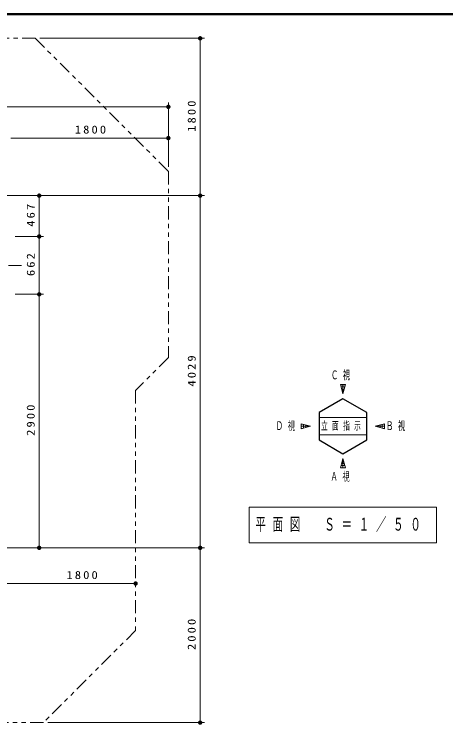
# Model space of a CAD drawing. Units: millimetres on the paper, scale 1:50. Extents: x -385 to 420, y 0 to 267.
# Drawn here: x -237.3 to -138.6, y 104.4 to 267 of the extents above; entities that cross this region are included whole.
import ezdxf

# ---------------------------------------------------------------- set-up
doc = ezdxf.new("R2010")
doc.units = ezdxf.units.MM
doc.linetypes.add('USER2', pattern=[6, 3, -1, 1, -1])
doc.linetypes.add('USER3', pattern=[8, 3, -1, 1, -1, 1, -1])
doc.layers.add('1_50', color=7, linetype='Continuous', lineweight=25)
doc.layers.add('LY_3', color=7, linetype='Continuous', lineweight=13)
doc.styles.add('ＭＳ ゴシック', font='')
doc.styles.get('ＭＳ ゴシック').set_extended_font_data('MS Gothic')

# ---------------------------------------------------------------- blocks, each defined once
blk = doc.blocks.new('filled_dot')
at = {"color": 0, "linetype": 'Continuous', "lineweight": -2, "const_width": 1.25}
blk.add_lwpolyline([(-0.625, 0, 1), (0.625, 0, 1)], format="xyb", close=True, dxfattribs=at)

msp = doc.modelspace()

# ---------------------------------------------------------------- linework, layer by layer
at = {"layer": '1_50', "linetype": 'USER3', "lineweight": 13}
for p, q in [((-232.505, 261.486), (-266.437, 261.486)), ((-232.505, 261.486), (-202.076, 231.058)), ((-202.076, 231.058), (-202.076, 188.416)), ((-202.076, 188.416), (-209.563, 180.93)), ((-209.563, 180.93), (-209.563, 125.994)), ((-209.563, 125.994), (-230.651, 104.906)), ((-230.651, 104.906), (-272.274, 104.906))]:
    msp.add_line(p, q, dxfattribs=at)
at = {"layer": '1_50', "lineweight": 13}
for p, q in [((-231.505, 261.486), (-193.801, 261.486)), ((-194.801, 261.486), (-194.801, 225.486)), ((-342.418, 245.802), (-202.076, 245.802)), ((-202.076, 232.058), (-202.076, 246.802)), ((-238.076, 238.661), (-202.076, 238.661)), ((-250.463, 225.486), (-193.801, 225.486)), ((-231.613, 225.486), (-231.613, 216.146)), ((-194.801, 225.486), (-194.801, 144.906)), ((-237.076, 216.146), (-230.613, 216.146)), ((-231.613, 216.146), (-231.613, 202.906)), ((-237.076, 202.906), (-230.613, 202.906)), ((-231.613, 202.906), (-231.613, 144.906)), ((-161.584, 182.266), (-162.742, 182.266)), ((-162.163, 180.106), (-162.742, 182.266)), ((-162.729, 182.221), (-161.596, 182.221)), ((-162.663, 181.972), (-162.663, 182.266)), ((-161.584, 182.266), (-162.163, 180.106)), ((-162.163, 180.106), (-162.163, 182.266)), ((-161.663, 181.973), (-161.663, 182.266)), ((-162.595, 181.721), (-161.73, 181.721)), ((-162.461, 181.221), (-161.864, 181.221)), ((-162.327, 180.721), (-161.998, 180.721)), ((-162.193, 180.221), (-162.132, 180.221)), ((-167.592, 174.721), (-156.734, 174.721)), ((-171.708, 172.142), (-171.708, 173.3)), ((-169.548, 172.721), (-171.708, 173.3)), ((-171.708, 173.221), (-171.414, 173.221)), ((-171.708, 172.142), (-169.548, 172.721)), ((-171.708, 172.721), (-169.548, 172.721)), ((-171.663, 172.154), (-171.663, 173.287)), ((-171.163, 172.288), (-171.163, 173.153)), ((-170.663, 172.422), (-170.663, 173.019)), ((-170.163, 172.556), (-170.163, 172.885)), ((-169.663, 172.69), (-169.663, 172.752)), ((-154.777, 172.721), (-152.617, 173.3)), ((-152.617, 172.142), (-154.777, 172.721)), ((-154.777, 172.721), (-152.617, 172.721)), ((-154.663, 172.69), (-154.663, 172.752)), ((-154.163, 172.556), (-154.163, 172.885)), ((-153.663, 172.422), (-153.663, 173.019)), ((-153.163, 172.288), (-153.163, 173.153)), ((-152.911, 173.221), (-152.617, 173.221)), ((-152.663, 172.154), (-152.663, 173.287)), ((-152.617, 172.142), (-152.617, 173.3)), ((-171.708, 172.221), (-171.414, 172.221)), ((-152.911, 172.221), (-152.617, 172.221)), ((-167.592, 170.721), (-156.734, 170.721)), ((-162.742, 163.175), (-162.163, 165.335)), ((-162.461, 164.221), (-161.864, 164.221)), ((-162.327, 164.721), (-161.998, 164.721)), ((-162.193, 165.221), (-162.132, 165.221)), ((-162.163, 165.335), (-161.584, 163.175)), ((-162.163, 163.175), (-162.163, 165.335)), ((-162.742, 163.175), (-161.584, 163.175)), ((-162.729, 163.221), (-161.596, 163.221)), ((-162.663, 163.175), (-162.663, 163.469)), ((-162.595, 163.721), (-161.73, 163.721)), ((-161.663, 163.175), (-161.663, 163.469)), ((-183.563, 154.19), (-183.563, 146.057)), ((-140.763, 154.19), (-183.563, 154.19)), ((-140.763, 146.057), (-140.763, 154.19)), ((-245.663, 144.906), (-193.801, 144.906)), ((-194.801, 144.906), (-194.801, 104.906)), ((-183.563, 146.057), (-140.763, 146.057)), ((-209.563, 136.736), (-245.563, 136.736)), ((-229.651, 104.906), (-193.801, 104.906))]:
    msp.add_line(p, q, dxfattribs=at)
at = {"layer": '1_50', "linetype": 'USER2', "lineweight": 13}
msp.add_line((-235.634, 209.526), (-265.486, 209.526), dxfattribs=at)
at = {"layer": '1_50'}
for p, q in [((-162.163, 179.007), (-167.606, 175.864)), ((-156.719, 175.864), (-162.163, 179.007)), ((-167.606, 175.864), (-167.606, 169.578)), ((-156.719, 169.578), (-156.719, 175.864)), ((-167.606, 169.578), (-162.163, 166.435)), ((-162.163, 166.435), (-156.719, 169.578))]:
    msp.add_line(p, q, dxfattribs=at)
at = {"layer": 'LY_3', "lineweight": 50}
msp.add_line((0, 267), (-385, 267), dxfattribs=at)

# ---------------------------------------------------------------- block references
at = {"layer": '1_50', "lineweight": 13, "xscale": 0.4, "yscale": 0.4}
for p, rotation in [((-194.801, 261.486), 270), ((-202.076, 245.802), 180), ((-202.076, 238.661), 180), ((-231.613, 225.486), 270), ((-194.801, 225.486), 270), ((-194.801, 225.486), 90), ((-231.613, 216.146), 270), ((-231.613, 216.146), 90), ((-231.613, 202.906), 270), ((-231.613, 202.906), 90), ((-231.613, 144.906), 90), ((-194.801, 144.906), 270), ((-194.801, 144.906), 90), ((-209.563, 136.736), 180), ((-194.801, 104.906), 90)]:
    msp.add_blockref('filled_dot', p, dxfattribs=dict(at, rotation=rotation))

# ---------------------------------------------------------------- texts
at = {"layer": '1_50', "char_height": 1.833, "attachment_point": 8, "rotation": 90, "style": 'ＭＳ ゴシック'}
for s, insert in [('\\T1.33;\\W1.15;1800', (-195.801, 243.907)), ('\\T1.33;\\W1.15;467', (-232.613, 221.233)), ('\\T1.33;\\W1.15;662', (-232.613, 209.943)), ('\\T1.33;\\W1.15;4029', (-195.801, 185.605)), ('\\T1.33;\\W1.15;2900', (-232.613, 174.334)), ('\\T1.33;\\W1.15;2000', (-195.801, 125.329))]:
    msp.add_mtext(s, dxfattribs=dict(at, insert=insert))
at = {"layer": '1_50', "style": 'ＭＳ ゴシック'}
for s, insert, char_height, attachment_point in [('\\T1.33;\\W1.15;1800', (-219.655, 239.661), 1.833, 8), ('\\T1.64;\\W0.6;Ｃ視', (-162.163, 184.326), 1.979, 5), ('\\T1.64;\\W0.6;Ｄ視', (-174.768, 172.721), 1.979, 5), ('\\T1.64;\\W0.6;立面指示', (-167.163, 172.721), 1.833, 4), ('\\T1.64;\\W0.6;Ｂ視', (-149.557, 172.721), 1.979, 5), ('\\T1.64;\\W0.6;Ａ視', (-162.263, 161.115), 1.979, 5), ('\\T1.64;\\W0.6;平面図\u3000Ｓ＝１／５０', (-182.163, 150.123), 2.933, 4), ('\\T1.33;\\W1.15;1800', (-221.565, 137.736), 1.833, 8)]:
    msp.add_mtext(s, dxfattribs=dict(at, insert=insert, char_height=char_height, attachment_point=attachment_point))

doc.saveas('drawing.dxf')
